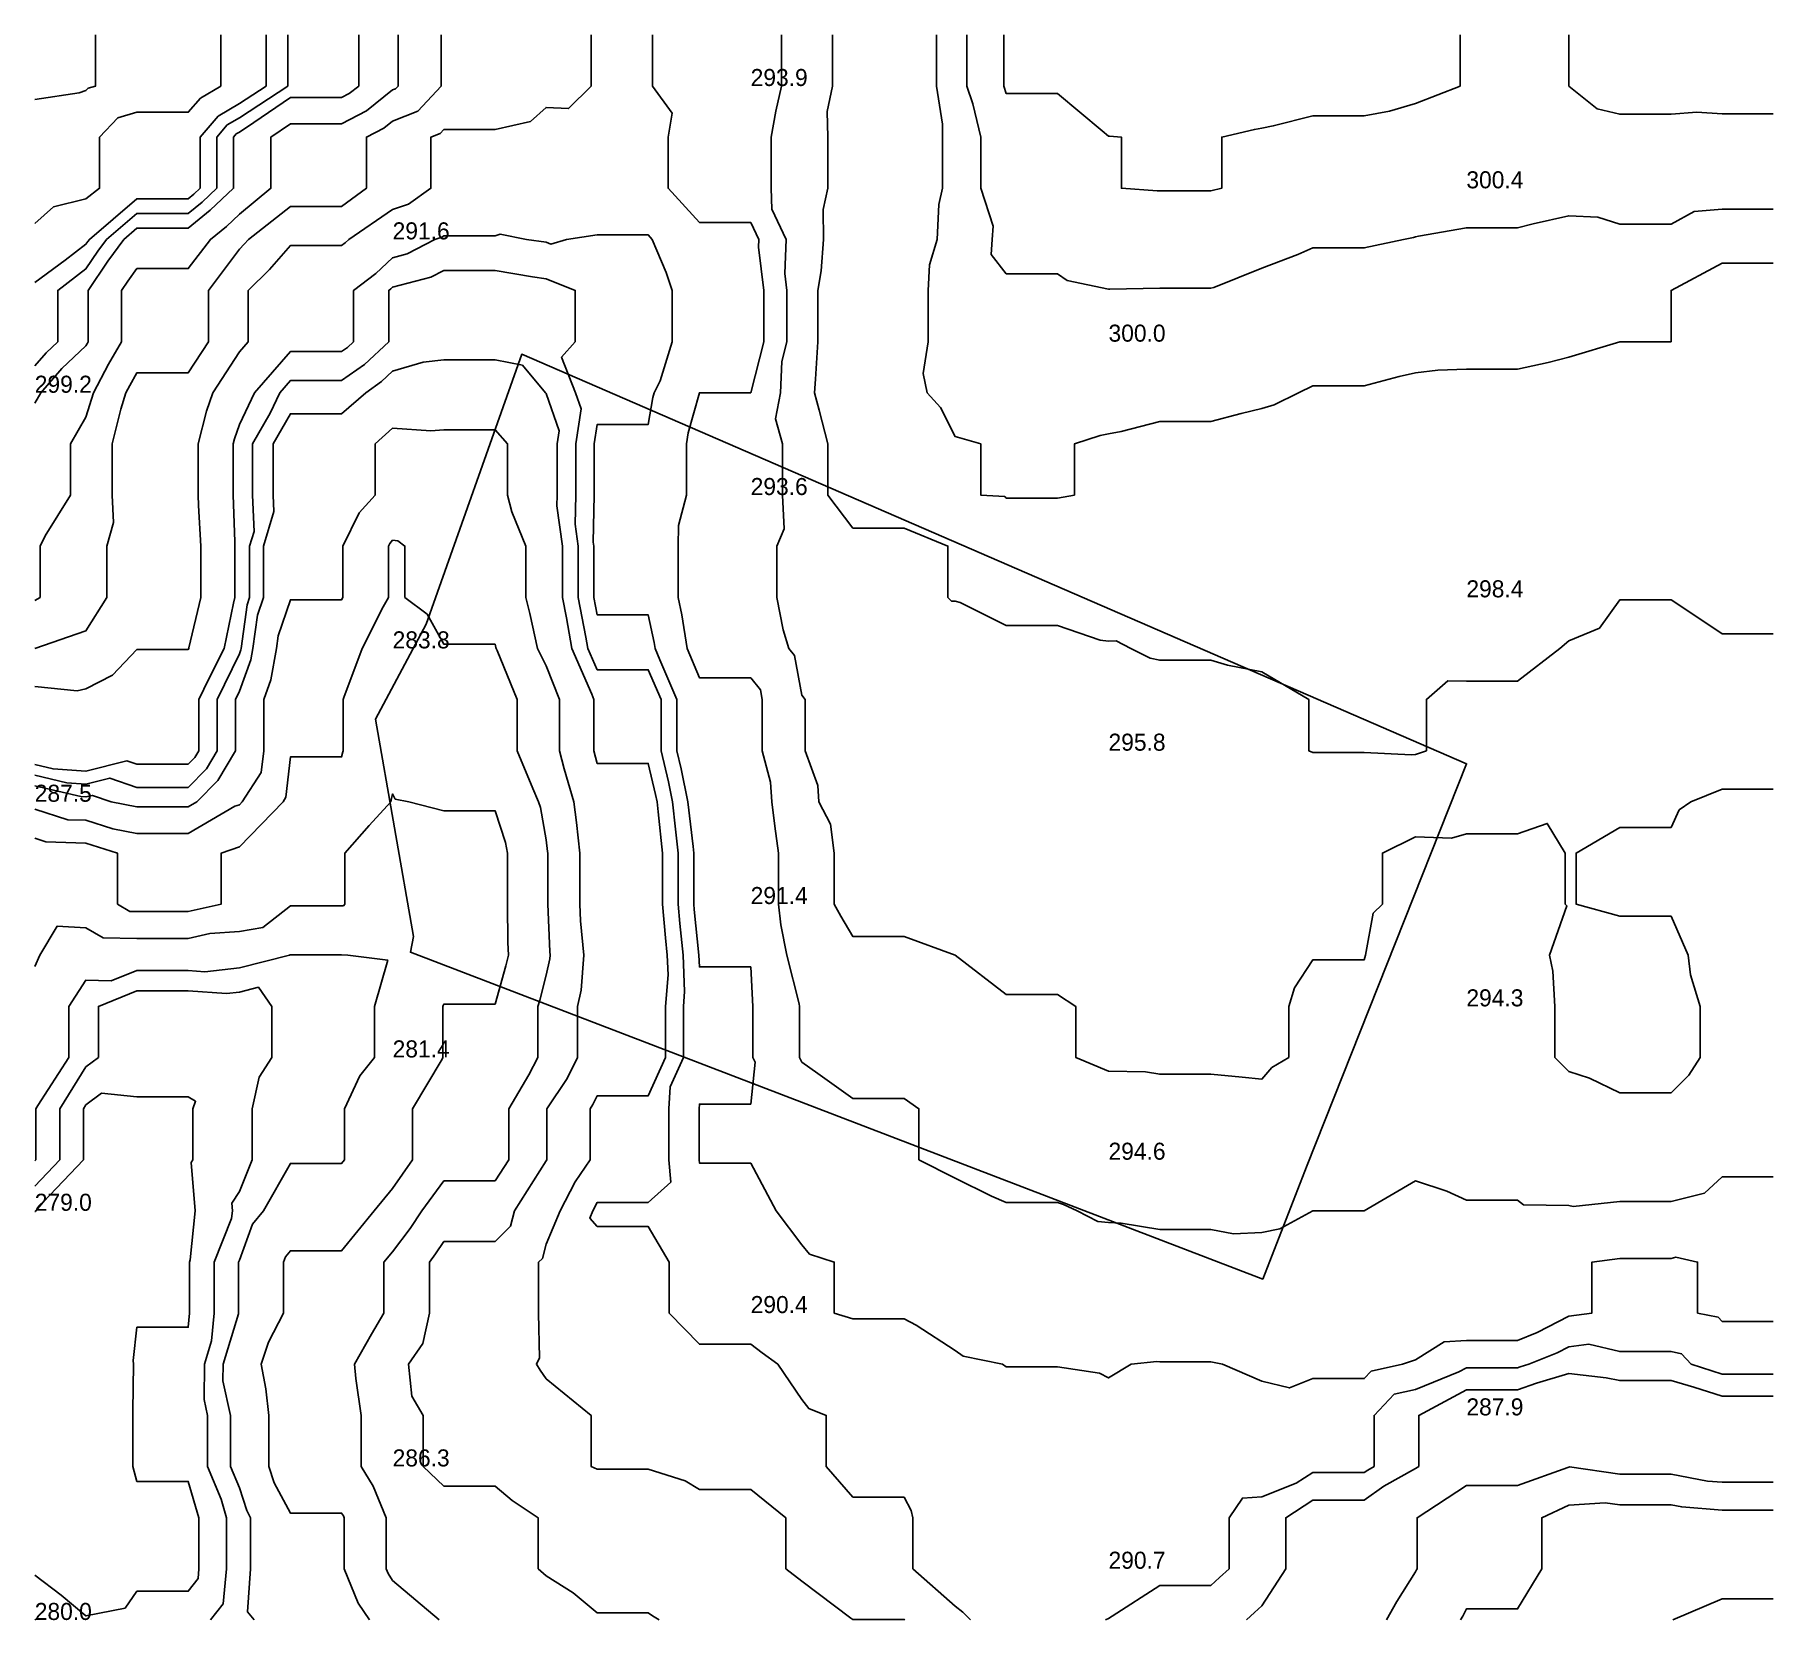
# Model space of a CAD drawing. Extents: x 0 to 102, y 0 to 93.
import ezdxf

# ---------------------------------------------------------------- set-up
doc = ezdxf.new("R2010")
doc.units = 0
for name, color, linetype in [('CONTOURS_MAJEURES', 3, 'CONTINUOUS'), ('CONTOURS_MINEURES', 8, 'CONTINUOUS'), ('PARCELLE', 4, 'CONTINUOUS'), ('POINTS_COTES', 7, 'CONTINUOUS')]:
    doc.layers.add(name, color=color, linetype=linetype)

msp = doc.modelspace()

# ---------------------------------------------------------------- linework, layer by layer
at = {"layer": 'CONTOURS_MAJEURES'}
for points in [[(-0.001, 73.579), (0.658, 74.341), (1.349, 74.997), (1.349, 76.348), (1.349, 78.004), (3.004, 79.263), (3.704, 80.299), (4.217, 80.999), (5.997, 82.519), (7.521, 82.519), (9.001, 82.519), (9.814, 83.184), (10.68, 83.995), (10.68, 85.675), (10.68, 87.002), (11.295, 87.71), (12.005, 88.131), (14.846, 89.997), (14.846, 90.151), (14.846, 93.004)], [(54.69, 93.004), (54.69, 90.689), (54.69, 89.997), (55.043, 88.955), (55.513, 87.002), (55.513, 85.511), (55.513, 83.995), (56.233, 81.766), (56.172, 80.999), (56.114, 80.113), (57.002, 78.97), (59.03, 78.97), (59.996, 78.97), (60.573, 78.58), (63, 78.073), (63.067, 78.07), (66.004, 78.134), (68.867, 78.134), (68.997, 78.134), (69.179, 78.185), (72.001, 79.311), (74.114, 80.118), (74.995, 80.5), (75.495, 80.5), (77.999, 80.5), (80.31, 80.999), (80.883, 81.119), (81.003, 81.142), (81.194, 81.19), (83.996, 81.683), (84.681, 81.683), (87, 81.683), (87.909, 81.905), (90.005, 82.39), (91.699, 82.299), (92.998, 81.883), (93.884, 81.883), (96.002, 81.883), (97.351, 82.644), (98.995, 82.775), (100.777, 82.775), (101.999, 82.775)], [(-0.001, 49.56), (1.885, 49.118), (3.004, 49.039), (4.394, 49.394), (5.997, 48.847), (8.154, 48.847), (9.001, 48.847), (10.07, 49.933), (10.696, 50.999), (10.696, 52.309), (10.696, 54.005), (12.005, 56.673), (12.093, 56.913), (12.108, 57.001), (12.454, 59.548), (12.607, 59.997), (12.607, 62.399), (12.607, 63.003), (12.864, 63.863), (12.778, 65.999), (12.778, 68.222), (12.778, 68.995), (13.812, 70.81), (14.373, 72.001), (14.999, 72.716), (17.286, 72.716), (18.003, 72.716), (19.344, 73.654), (20.769, 74.997), (20.769, 75.225), (20.769, 78.004), (20.897, 78.102), (20.996, 78.194), (23.228, 78.773), (24, 79.177), (25.177, 79.177), (27.004, 79.177), (29.193, 78.809), (29.998, 78.688), (31.714, 78.004), (31.714, 76.715), (31.714, 74.997), (30.904, 74.093), (31.717, 72.001), (32.052, 71.05), (31.739, 68.995), (31.739, 67.258), (31.739, 65.999), (31.702, 64.299), (31.881, 63.003), (31.881, 61.882), (31.881, 59.997), (32.339, 57.662), (32.452, 57.001), (33.002, 55.751), (34.746, 55.751), (35.995, 55.751), (36.746, 54.005), (36.746, 51.75), (36.746, 50.999), (37.174, 49.179), (37.407, 48.003), (37.599, 46.397), (37.741, 44.996), (37.741, 43.741), (37.741, 42.001), (37.846, 40.851), (38.041, 39.005), (38.127, 36.871), (38.057, 35.998), (38.057, 33.942), (38.057, 33.003), (37.277, 31.279), (37.193, 29.996), (37.193, 28.195), (37.193, 27), (37.311, 25.689), (35.995, 24.492), (35.509, 24.492), (33.002, 24.492), (32.751, 24.005), (32.568, 23.571), (33.002, 23.074), (35.069, 23.074), (35.995, 23.074), (37.222, 20.998), (37.222, 19.226), (37.222, 18.003), (38.999, 16.172), (40.828, 16.172), (42.003, 16.172), (42.677, 15.672), (43.588, 14.996), (44.997, 12.942), (45.41, 12.412), (46.433, 12), (46.433, 10.568), (46.433, 9.005), (48.001, 7.201), (49.803, 7.201), (51.005, 7.201), (51.418, 6.413), (51.525, 5.998), (51.525, 3.523), (51.525, 3.002), (53.998, 0.805), (54.455, 0.453), (54.893, -0.004)], [(-0.001, 25.451), (1.467, 27), (1.467, 28.533), (1.467, 29.996), (3.004, 32.446), (3.737, 33.003), (3.737, 35.264), (3.737, 35.998), (5.997, 36.914), (8.087, 36.914), (9.001, 36.914), (11.251, 36.753), (12.005, 36.835), (13.123, 37.121), (13.904, 35.998), (13.904, 34.903), (13.904, 33.003), (13.167, 31.836), (12.754, 29.996), (12.754, 29.247), (12.754, 27), (12.005, 25.143), (11.552, 24.457), (11.592, 24.005), (11.545, 23.544), (10.518, 20.998), (10.518, 19.486), (10.518, 18.003), (10.377, 16.373), (9.951, 14.996), (9.929, 12.925), (10.138, 12), (10.138, 10.867), (10.138, 9.005), (10.927, 7.077), (11.246, 5.998), (11.246, 5.241), (11.246, 3.002), (11.058, 0.943), (10.319, -0.004)], [(62.828, -0.004), (63, 0.075), (63.222, 0.218), (66.004, 2.013), (66.989, 2.013), (68.997, 2.013), (69.512, 2.487), (70.07, 3.002), (70.07, 4.072), (70.07, 5.998), (70.856, 7.145), (72.001, 7.228), (74.012, 8.017), (74.995, 8.647), (77.642, 8.647), (77.999, 8.647), (78.207, 8.796), (78.579, 9.005), (78.579, 9.583), (78.579, 12), (79.758, 13.242), (81.003, 13.514), (83.553, 14.552), (83.996, 14.788), (86.792, 14.788), (87, 14.788), (87.154, 14.843), (87.659, 14.996), (89.328, 15.673), (90.005, 16.022), (91.181, 16.178), (92.998, 15.741), (93.742, 15.741), (96.002, 15.741), (96.622, 15.619), (97.191, 14.996), (98.995, 14.425), (99.568, 14.425), (101.999, 14.425)], [(0.068, -0.004), (-0.001, 0.047)]]:
    msp.add_lwpolyline(points, dxfattribs=at)
at = {"layer": 'CONTOURS_MINEURES'}
for points in [[(-0.001, 54.774), (2.493, 54.515), (3.004, 54.632), (4.566, 55.438), (5.997, 56.939), (6.059, 56.939), (9.001, 56.939), (9.032, 57.001), (9.04, 57.04), (9.742, 59.997), (9.742, 60.738), (9.742, 63.003), (9.615, 65.387), (9.594, 65.999), (9.594, 66.59), (9.594, 68.995), (10.073, 70.928), (10.448, 72.001), (12.005, 74.401), (12.526, 74.997), (12.526, 77.48), (12.526, 78.004), (13.772, 79.231), (14.999, 80.635), (17.637, 80.635), (18.003, 80.635), (18.209, 80.793), (18.43, 80.999), (20.996, 82.758), (21.936, 83.058), (23.238, 83.995), (23.238, 86.238), (23.238, 87.002), (23.784, 87.217), (24, 87.449), (24.449, 87.449), (27.004, 87.449), (29.081, 87.919), (29.998, 88.74), (31.323, 88.676), (32.648, 89.997), (32.648, 92.65), (32.648, 93.004)], [(-0.001, 57.001), (3.004, 58.022), (4.226, 59.997), (4.226, 61.225), (4.226, 63.003), (4.62, 64.381), (4.531, 65.999), (4.531, 67.528), (4.531, 68.995), (5.045, 71.045), (5.343, 72.001), (5.568, 72.43), (5.997, 73.176), (7.175, 73.176), (9.001, 73.176), (10.183, 74.997), (10.183, 76.18), (10.183, 78.004), (12.005, 80.427), (12.293, 80.711), (12.546, 80.999), (14.999, 82.927), (16.069, 82.927), (18.003, 82.927), (19.462, 83.995), (19.462, 85.461), (19.462, 87.002), (20.474, 87.524), (20.996, 87.942), (22.472, 88.526), (23.848, 89.997), (23.848, 90.149), (23.848, 93.004)], [(-0.001, 59.814), (0.309, 59.997), (0.309, 62.693), (0.309, 63.003), (0.6, 63.603), (2.09, 65.999), (2.09, 66.91), (2.09, 68.995), (3.004, 70.574), (3.449, 72.001), (4.326, 73.673), (5.087, 74.997), (5.087, 75.911), (5.087, 78.004), (5.454, 78.547), (5.997, 79.287), (7.714, 79.287), (9.001, 79.287), (10.308, 80.999), (11.24, 81.762), (12.005, 82.479), (13.855, 83.995), (13.855, 85.144), (13.855, 87.002), (14.999, 87.785), (15.784, 87.785), (18.003, 87.785), (19.461, 88.537), (20.996, 89.769), (21.16, 89.834), (21.313, 89.997), (21.313, 92.687), (21.313, 93.004)], [(-0.001, 71.382), (0.362, 72.001), (1.585, 73.416), (3.004, 74.762), (3.084, 74.916), (3.131, 74.997), (3.131, 77.876), (3.131, 78.004), (4.287, 79.715), (5.228, 80.999), (5.997, 81.655), (6.655, 81.655), (9.001, 81.655), (10.289, 82.71), (11.662, 83.995), (11.662, 86.658), (11.662, 87.002), (11.821, 87.185), (12.005, 87.294), (12.857, 87.854), (14.999, 89.321), (17.325, 89.321), (18.003, 89.321), (18.448, 89.551), (19.004, 89.997), (19.004, 91.003), (19.004, 93.004)], [(-0.001, 78.478), (1.777, 79.777), (3.004, 80.71), (3.12, 80.882), (3.206, 80.999), (5.997, 83.382), (8.386, 83.382), (9.001, 83.382), (9.339, 83.658), (9.698, 83.995), (9.698, 84.693), (9.698, 87.002), (10.769, 88.234), (12.005, 88.968), (13.572, 89.997), (13.572, 91.43), (13.572, 93.004)], [(-0.001, 81.924), (1.093, 82.905), (3.004, 83.375), (3.803, 83.995), (3.803, 84.798), (3.803, 87.002), (4.874, 88.125), (5.997, 88.46), (7.459, 88.46), (9.001, 88.46), (9.717, 89.284), (10.919, 89.997), (10.919, 91.917), (10.919, 93.004)], [(-0.001, 89.203), (2.601, 89.596), (3.004, 89.73), (3.134, 89.867), (3.572, 89.997), (3.572, 92.433), (3.572, 93.004)], [(36.248, 93.004), (36.248, 92.751), (36.248, 89.997), (37.396, 88.398), (37.154, 87.002), (37.154, 85.155), (37.154, 83.995), (38.999, 81.992), (39.995, 81.992), (42.003, 81.992), (42.485, 80.999), (42.466, 80.536), (42.775, 78.004), (42.775, 77.228), (42.775, 74.997), (42.003, 72.001), (38.999, 72.001), (38.344, 69.65), (38.233, 68.995), (38.233, 68.231), (38.233, 65.999), (37.778, 64.221), (37.754, 63.003), (37.754, 61.757), (37.754, 59.997), (37.971, 58.971), (38.274, 57.001), (38.999, 55.28), (40.725, 55.28), (42.003, 55.28), (42.574, 54.576), (42.678, 54.005), (42.678, 53.328), (42.678, 50.999), (43.157, 49.158), (43.239, 48.003), (43.425, 46.575), (43.635, 44.996), (43.635, 43.634), (43.635, 42.001), (43.774, 40.777), (44.117, 39.005), (44.852, 36.144), (44.861, 35.998), (44.861, 35.862), (44.861, 33.003), (44.997, 32.727), (45.935, 32.063), (48.001, 30.597), (48.602, 30.597), (51.005, 30.597), (51.871, 29.996), (51.871, 27.868), (51.871, 27), (53.998, 25.922), (56.133, 24.872), (57.002, 24.5), (57.497, 24.5), (59.996, 24.5), (60.367, 24.375), (61.155, 24.005), (62.37, 23.375), (63, 23.322), (63.735, 23.269), (66.004, 22.897), (67.894, 22.897), (68.997, 22.897), (70.34, 22.661), (72.001, 22.735), (73.055, 22.947), (74.995, 24.005), (77.999, 24.005), (81.003, 25.756), (82.84, 25.162), (83.996, 24.634), (86.37, 24.634), (87, 24.634), (87.343, 24.347), (90.005, 24.311), (90.258, 24.259), (92.998, 24.55), (95.456, 24.55), (96.002, 24.55), (97.965, 25.036), (98.995, 25.994), (100.005, 25.994), (101.999, 25.994)], [(43.802, 93.004), (43.802, 91.804), (43.802, 89.997), (43.474, 88.525), (43.21, 87.002), (43.21, 85.207), (43.21, 83.995), (43.235, 82.762), (44.09, 80.999), (44.009, 78.992), (44.13, 78.004), (44.13, 75.868), (44.13, 74.997), (43.828, 73.828), (43.749, 72.001), (43.468, 70.466), (43.867, 68.995), (43.867, 67.864), (43.867, 65.999), (43.975, 64.026), (43.531, 63.003), (43.531, 61.469), (43.531, 59.997), (43.913, 58.086), (44.235, 57.001), (44.576, 56.58), (44.997, 54.266), (45.204, 54.005), (45.204, 53.798), (45.204, 50.999), (45.947, 48.951), (45.998, 48.003), (46.683, 46.684), (46.9, 44.996), (46.9, 43.098), (46.9, 42.001), (47.284, 41.286), (48.001, 40.09), (49.088, 40.09), (51.005, 40.09), (53.998, 39.005), (57.002, 36.692), (57.693, 36.692), (59.996, 36.692), (61.077, 35.998), (61.077, 34.081), (61.077, 33.003), (63, 32.201), (65.167, 32.165), (66.004, 32.02), (68.019, 32.02), (68.997, 32.02), (70.842, 31.842), (72.001, 31.731), (72.584, 32.417), (73.569, 33.003), (73.569, 34.572), (73.569, 35.998), (73.906, 37.092), (74.995, 38.732), (77.726, 38.732), (77.999, 38.732), (78.077, 39.005), (78.527, 41.474), (79.067, 42.001), (79.067, 43.931), (79.067, 44.996), (81.003, 45.944), (83.122, 45.875), (83.996, 46.113), (85.885, 46.113), (87, 46.113), (88.736, 46.734), (89.79, 44.996), (89.79, 42.215), (89.79, 42.001), (89.895, 41.892), (88.874, 39.005), (89.062, 38.062), (89.191, 35.998), (89.191, 33.814), (89.191, 33.003), (90.005, 32.171), (91.221, 31.781), (92.998, 30.933), (93.934, 30.933), (96.002, 30.933), (97.045, 31.955), (97.712, 33.003), (97.712, 34.287), (97.712, 35.998), (97.147, 37.856), (97, 39.005), (96.002, 41.296), (95.295, 41.296), (92.998, 41.296), (90.432, 42.001), (90.432, 42.429), (90.432, 44.996), (92.998, 46.5), (94.5, 46.5), (96.002, 46.5), (96.475, 47.528), (97.161, 48.003), (98.995, 48.733), (101.268, 48.733), (101.999, 48.733)], [(46.802, 93.004), (46.802, 91.197), (46.802, 89.997), (46.499, 88.499), (46.526, 87.002), (46.526, 85.471), (46.526, 83.995), (46.25, 82.745), (46.284, 80.999), (46.147, 79.151), (45.949, 78.004), (45.949, 77.05), (45.949, 74.997), (45.804, 72.807), (45.751, 72.001), (46.016, 70.981), (46.538, 68.995), (46.538, 67.536), (46.538, 65.999), (48.001, 64.054), (49.055, 64.054), (51.005, 64.054), (53.571, 63.003), (53.571, 62.574), (53.571, 59.997), (53.781, 59.78), (53.998, 59.773), (54.302, 59.694), (57.002, 58.341), (58.341, 58.341), (59.996, 58.341), (62.518, 57.481), (63, 57.418), (63.454, 57.454), (64.314, 57.001), (65.437, 56.435), (66.004, 56.304), (68.301, 56.304), (68.997, 56.304), (69.986, 56.015), (72.001, 55.621), (74.745, 54.005), (74.745, 53.755), (74.745, 50.999), (74.995, 50.887), (75.107, 50.887), (77.999, 50.887), (80.767, 50.763), (81.003, 50.776), (81.649, 50.999), (81.649, 53.357), (81.649, 54.005), (82.898, 55.105), (83.996, 55.085), (85.079, 55.085), (87, 55.085), (89.481, 57.001), (90.005, 57.446), (91.805, 58.195), (92.998, 59.847), (93.148, 59.847), (96.002, 59.847), (96.41, 59.588), (98.995, 57.851), (99.847, 57.851), (101.999, 57.851)], [(52.898, 93.004), (52.898, 91.102), (52.898, 89.997), (53.25, 87.751), (53.264, 87.002), (53.264, 86.264), (53.264, 83.995), (53.049, 83.045), (52.954, 80.999), (52.502, 79.501), (52.423, 78.004), (52.423, 76.579), (52.423, 74.997), (52.127, 73.125), (52.365, 72.001), (53.136, 71.135), (53.998, 69.424), (55.5, 68.995), (55.5, 67.497), (55.5, 65.999), (56.91, 65.907), (57.002, 65.812), (57.189, 65.812), (59.996, 65.812), (60.997, 65.999), (60.997, 66.998), (60.997, 68.995), (62.499, 69.496), (63, 69.596), (63.735, 69.731), (66.004, 70.316), (67.319, 70.316), (68.997, 70.316), (70.775, 70.774), (72.001, 71.076), (72.714, 71.285), (74.139, 72.001), (74.995, 72.415), (75.409, 72.415), (77.999, 72.415), (80.056, 72.945), (81.003, 73.169), (82.327, 73.326), (83.996, 73.388), (85.61, 73.388), (87, 73.388), (88.789, 73.784), (90.005, 74.088), (92.998, 74.997), (96.002, 74.997), (96.002, 78.004), (98.995, 79.607), (100.392, 79.607), (101.999, 79.607)], [(56.851, 93.004), (56.851, 92.853), (56.851, 89.997), (57.002, 89.551), (59.55, 89.551), (59.996, 89.551), (62.624, 87.376), (63, 87.048), (63.047, 87.048), (63.751, 87.002), (63.751, 86.25), (63.751, 83.995), (65.856, 83.848), (66.004, 83.843), (66.156, 83.843), (68.997, 83.843), (69.641, 83.995), (69.641, 84.639), (69.641, 87.002), (71.555, 87.447), (72.001, 87.533), (72.66, 87.661), (74.995, 88.254), (76.743, 88.254), (77.999, 88.254), (79.482, 88.518), (81.003, 88.966), (83.622, 89.997), (83.622, 92.628), (83.622, 93.004)], [(90.005, 93.004), (90.005, 89.997), (91.668, 88.666), (92.998, 88.336), (94.664, 88.336), (96.002, 88.336), (97.526, 88.472), (98.995, 88.361), (100.359, 88.361), (101.999, 88.361)], [(-0.001, 50.183), (1.069, 49.932), (3.004, 49.796), (5.408, 50.41), (5.997, 50.209), (6.789, 50.209), (9.001, 50.209), (9.393, 50.607), (9.623, 50.999), (9.623, 53.383), (9.623, 54.005), (10.22, 55.22), (11.119, 57.001), (11.664, 59.657), (11.745, 59.997), (11.745, 62.743), (11.745, 63.003), (11.73, 63.278), (11.637, 65.999), (11.637, 68.628), (11.637, 68.995), (11.71, 69.29), (12.005, 70.134), (12.884, 72.001), (14.999, 74.418), (15.579, 74.418), (18.003, 74.418), (18.343, 74.656), (18.705, 74.997), (18.705, 77.299), (18.705, 78.004), (20.001, 78.999), (20.996, 79.926), (21.85, 80.147), (23.479, 80.999), (23.874, 81.125), (24, 81.216), (26.787, 81.216), (27.004, 81.216), (27.304, 81.299), (28.857, 80.999), (29.998, 80.828), (30.284, 80.714), (31.199, 80.999), (33.002, 81.264), (35.731, 81.264), (35.995, 81.264), (36.232, 80.999), (37.052, 79.058), (37.404, 78.004), (37.404, 76.593), (37.404, 74.997), (36.692, 72.697), (36.341, 72.001), (36.265, 71.731), (35.995, 70.14), (34.142, 70.14), (33.002, 70.14), (32.828, 68.995), (32.828, 66.173), (32.828, 65.999), (32.767, 63.237), (32.8, 63.003), (32.8, 62.801), (32.8, 59.997), (33.002, 58.967), (34.966, 58.967), (35.995, 58.967), (36.338, 57.343), (36.391, 57.001), (36.677, 56.321), (37.673, 54.005), (37.673, 52.678), (37.673, 50.999), (37.925, 49.928), (38.307, 48.003), (38.621, 45.375), (38.659, 44.996), (38.659, 44.657), (38.659, 42.001), (38.688, 41.69), (38.971, 39.005), (38.999, 38.311), (41.31, 38.311), (42.003, 38.311), (42.139, 35.998), (42.139, 33.139), (42.139, 33.003), (42.273, 32.732), (42.003, 30.269), (41.73, 30.269), (38.999, 30.269), (38.981, 29.996), (38.981, 29.978), (38.981, 27), (38.999, 26.801), (41.803, 26.801), (42.003, 26.801), (43.5, 24.005), (44.997, 22), (45.464, 21.466), (46.908, 20.998), (46.908, 19.092), (46.908, 18.003), (48.001, 17.659), (50.662, 17.659), (51.005, 17.659), (51.709, 17.295), (53.998, 15.81), (54.48, 15.478), (56.788, 14.996), (57.002, 14.846), (57.152, 14.846), (59.996, 14.846), (62.477, 14.475), (63, 14.197), (64.335, 14.996), (65.829, 15.171), (66.004, 15.151), (66.158, 15.151), (68.997, 15.151), (69.68, 14.996), (72.001, 14.017), (73.613, 13.613), (74.995, 14.164), (77.164, 14.164), (77.999, 14.164), (78.405, 14.591), (80.252, 14.996), (81.003, 15.251), (82.687, 16.311), (83.996, 16.399), (85.398, 16.399), (87, 16.399), (88.14, 16.862), (90.005, 17.823), (91.365, 18.003), (91.365, 19.364), (91.365, 20.998), (92.998, 21.203), (95.797, 21.203), (96.002, 21.203), (96.285, 21.282), (97.564, 20.998), (97.564, 19.435), (97.564, 18.003), (98.76, 17.766), (98.995, 17.509), (101.506, 17.509), (101.999, 17.509)], [(-0.001, 48.937), (2.702, 48.304), (3.004, 48.283), (3.379, 48.379), (4.48, 48.003), (5.997, 47.705), (8.703, 47.705), (9.001, 47.705), (9.511, 48.003), (10.747, 49.258), (11.769, 50.999), (11.769, 51.235), (11.769, 54.005), (12.005, 54.486), (12.68, 56.326), (12.797, 57.001), (13.06, 58.942), (13.421, 59.997), (13.421, 61.582), (13.421, 63.003), (14.024, 65.024), (13.985, 65.999), (13.985, 67.014), (13.985, 68.995), (14.999, 70.773), (16.226, 70.773), (18.003, 70.773), (19.414, 72.001), (20.345, 72.653), (20.996, 73.266), (22.787, 73.788), (24, 73.925), (25.93, 73.925), (27.004, 73.925), (28.613, 73.611), (29.96, 72.001), (29.998, 71.952), (30.768, 69.766), (30.651, 68.995), (30.651, 68.343), (30.651, 65.999), (30.637, 65.362), (30.962, 63.003), (30.962, 60.962), (30.962, 59.997), (31.197, 58.801), (31.504, 57.001), (32.681, 54.325), (32.81, 54.005), (32.81, 53.814), (32.81, 50.999), (33.002, 50.25), (35.247, 50.25), (35.995, 50.25), (36.423, 48.43), (36.508, 48.003), (36.577, 47.42), (36.822, 44.996), (36.822, 42.825), (36.822, 42.001), (37.005, 40.012), (37.111, 39.005), (37.158, 37.841), (37.01, 35.998), (37.01, 34.986), (37.01, 33.003), (35.995, 30.759), (35.235, 30.759), (33.002, 30.759), (32.751, 30.247), (32.582, 29.996), (32.582, 27.419), (32.582, 27), (31.697, 25.7), (30.826, 24.005), (29.998, 22.046), (29.782, 21.214), (29.562, 20.998), (29.562, 18.439), (29.562, 18.003), (29.611, 15.384), (29.433, 14.996), (29.652, 14.65), (29.998, 14.152), (32.639, 12), (32.639, 11.639), (32.639, 9.005), (33.002, 8.84), (33.165, 8.84), (35.995, 8.84), (38.159, 8.163), (38.999, 7.646), (40.646, 7.646), (42.003, 7.646), (44.059, 5.998), (44.059, 5.06), (44.059, 3.002), (44.997, 2.272), (47.889, 0.107), (48.001, 0.028), (48.033, 0.028), (51.005, 0.028), (51.039, -0.004)], [(-0.001, 47.575), (1.948, 46.947), (3.004, 46.916), (4.588, 46.412), (5.997, 46.135), (7.134, 46.135), (9.001, 46.135), (11.741, 47.738), (12.005, 47.831), (12.173, 48.003), (13.292, 49.711), (13.434, 50.999), (13.434, 52.571), (13.434, 54.005), (13.854, 55.151), (14.173, 57.001), (14.271, 57.729), (14.999, 59.854), (15.142, 59.854), (18.003, 59.854), (18.083, 59.997), (18.083, 60.077), (18.083, 63.003), (19.042, 64.959), (19.976, 65.999), (19.976, 67.02), (19.976, 68.995), (20.996, 69.92), (23.237, 69.759), (24, 69.823), (26.177, 69.823), (27.004, 69.823), (27.745, 68.995), (27.745, 66.74), (27.745, 65.999), (27.981, 65.022), (28.803, 63.003), (28.803, 61.197), (28.803, 59.997), (29.05, 59.048), (29.499, 57.001), (29.998, 55.978), (30.794, 54.005), (30.794, 51.796), (30.794, 50.999), (31.067, 49.933), (31.62, 48.003), (31.788, 46.789), (31.972, 44.996), (31.972, 43.027), (31.972, 42.001), (32.012, 41.014), (32.211, 39.005), (32.055, 36.946), (31.838, 35.998), (31.838, 34.838), (31.838, 33.003), (31.234, 31.765), (30.036, 29.996), (30.036, 29.958), (30.036, 27), (29.998, 26.944), (28.147, 24.005), (27.912, 23.093), (27.004, 22.205), (25.205, 22.205), (24, 22.205), (23.516, 21.483), (23.151, 20.998), (23.151, 20.152), (23.151, 18.003), (22.773, 16.224), (21.925, 14.996), (22.129, 13.13), (22.783, 12), (22.783, 10.786), (22.783, 9.005), (24, 7.856), (25.148, 7.856), (27.004, 7.856), (28.015, 7.013), (29.532, 5.998), (29.532, 5.532), (29.532, 3.002), (29.998, 2.594), (31.589, 1.588), (33.002, 0.42), (35.572, 0.42), (35.995, 0.42), (36.245, 0.246), (36.625, -0.004)], [(-0.001, 45.862), (0.653, 45.651), (3.004, 45.583), (4.846, 44.996), (4.846, 43.153), (4.846, 42.001), (5.568, 41.572), (5.997, 41.566), (8.565, 41.566), (9.001, 41.566), (10.945, 42.001), (10.945, 43.058), (10.945, 44.996), (12.005, 45.366), (14.567, 48.003), (14.738, 48.264), (14.999, 50.633), (17.636, 50.633), (18.003, 50.633), (18.074, 50.928), (18.09, 50.999), (18.09, 53.918), (18.09, 54.005), (18.125, 54.128), (19.218, 57.001), (20.446, 59.446), (20.755, 59.997), (20.755, 62.762), (20.755, 63.003), (20.835, 63.165), (20.996, 63.345), (21.31, 63.317), (21.717, 63.003), (21.717, 62.282), (21.717, 59.997), (23.016, 59.015), (24, 57.243), (26.762, 57.243), (27.004, 57.243), (27.054, 57.051), (27.065, 57.001), (27.123, 56.882), (28.297, 54.005), (28.297, 52.297), (28.297, 50.999), (29.225, 48.776), (29.56, 48.003), (29.671, 47.675), (29.998, 45.766), (30.091, 45.09), (30.101, 44.996), (30.101, 44.894), (30.101, 42.001), (30.213, 39.22), (30.235, 39.005), (30.218, 38.784), (29.998, 37.822), (29.628, 36.369), (29.524, 35.998), (29.524, 33.476), (29.524, 33.003), (28.991, 31.991), (27.814, 29.996), (27.814, 29.186), (27.814, 27), (27.004, 25.758), (25.246, 25.758), (24, 25.758), (22.716, 24.005), (22.025, 22.975), (20.996, 21.606), (20.482, 20.998), (20.482, 18.516), (20.482, 18.003), (19.763, 16.764), (18.755, 14.996), (18.83, 14.168), (19.146, 12), (19.146, 10.856), (19.146, 9.005), (19.853, 7.856), (20.614, 5.998), (20.614, 3.384), (20.614, 3.002), (20.725, 2.731), (20.996, 2.322), (23.718, -0.004)], [(-0.001, 38.347), (0.294, 39.005), (1.304, 40.7), (3.004, 40.609), (4.009, 40.011), (5.997, 39.985), (6.98, 39.985), (9.001, 39.985), (10.268, 40.269), (12.005, 40.394), (13.377, 40.628), (14.999, 41.9), (17.902, 41.9), (18.003, 41.9), (18.107, 41.896), (18.182, 42.001), (18.182, 42.18), (18.182, 44.996), (19.614, 46.615), (20.89, 48.003), (20.911, 48.088), (20.996, 48.464), (21.154, 48.161), (21.945, 48.003), (24, 47.475), (26.476, 47.475), (27.004, 47.475), (27.627, 45.622), (27.735, 44.996), (27.735, 44.265), (27.735, 42.001), (27.753, 39.754), (27.793, 39.005), (27.633, 38.374), (27.004, 36.135), (26.868, 36.135), (24, 36.135), (23.954, 36.044), (23.946, 35.998), (23.946, 33.057), (23.946, 33.003), (23.893, 32.895), (22.166, 29.996), (22.166, 28.83), (22.166, 27), (20.996, 25.304), (19.917, 24.005), (18.003, 21.659), (15.659, 21.659), (14.999, 21.659), (14.701, 21.297), (14.592, 20.998), (14.592, 20.591), (14.592, 18.003), (13.705, 16.296), (13.285, 14.996), (13.559, 13.556), (13.731, 12), (13.731, 10.273), (13.731, 9.005), (14.041, 8.043), (14.999, 6.273), (17.727, 6.273), (18.003, 6.273), (18.107, 6.103), (18.15, 5.998), (18.15, 5.85), (18.15, 3.002), (18.98, 0.977), (19.63, -0.004)], [(-0.001, 26.927), (0.069, 27), (0.069, 29.926), (0.069, 29.996), (0.187, 30.184), (2.002, 33.003), (2.002, 34.001), (2.002, 35.998), (3.004, 37.543), (4.49, 37.492), (5.997, 38.102), (6.899, 38.102), (9.001, 38.102), (9.973, 38.033), (12.005, 38.253), (14.943, 39.005), (14.99, 39.013), (14.999, 39.02), (15.013, 39.02), (18.003, 39.02), (18.377, 39.005), (20.709, 38.717), (19.94, 35.998), (19.94, 34.941), (19.94, 33.003), (19.071, 31.93), (18.169, 29.996), (18.169, 27.167), (18.169, 27), (18.003, 26.784), (15.215, 26.784), (14.999, 26.784), (13.423, 24.005), (12.782, 23.224), (12.005, 21.106), (11.962, 20.998), (11.962, 18.046), (11.962, 18.003), (11.958, 17.955), (11.044, 14.996), (11.033, 14.027), (11.491, 12), (11.491, 9.517), (11.491, 9.005), (12.005, 7.749), (12.432, 6.426), (12.663, 5.998), (12.663, 5.339), (12.663, 3.002), (12.486, 0.479), (12.874, -0.004)], [(-0.001, 23.958), (0.037, 23.968), (0.052, 24.005), (0.5, 24.504), (2.864, 27), (2.864, 27.14), (2.864, 29.996), (3.004, 30.219), (3.911, 30.907), (5.997, 30.698), (8.3, 30.698), (9.001, 30.698), (9.439, 30.435), (9.278, 29.996), (9.278, 27.276), (9.278, 27), (9.168, 26.834), (9.415, 24.005), (9.122, 21.119), (9.073, 20.998), (9.073, 20.926), (9.073, 18.003), (9.001, 17.167), (6.831, 17.167), (5.997, 17.167), (5.771, 15.223), (5.79, 14.996), (5.746, 12.251), (5.755, 12), (5.755, 11.758), (5.755, 9.005), (5.997, 8.13), (8.127, 8.13), (9.001, 8.13), (9.631, 5.998), (9.631, 3.63), (9.631, 3.002), (9.578, 2.425), (9.001, 1.685), (7.685, 1.685), (5.997, 1.685), (5.298, 0.698), (3.004, 0.232), (1.553, 1.447), (-0.001, 2.617)], [(71.1, -0.004), (71.569, 0.428), (72.001, 0.826), (73.397, 3.002), (73.397, 4.602), (73.397, 5.998), (74.995, 7.022), (76.018, 7.022), (77.999, 7.022), (79.155, 7.847), (81.003, 8.886), (81.198, 9.005), (81.198, 11.805), (81.198, 12), (83.996, 13.492), (85.492, 13.492), (87, 13.492), (88.114, 13.886), (90.005, 14.459), (92.205, 14.202), (92.998, 14.038), (93.959, 14.038), (96.002, 14.038), (97.347, 13.65), (98.995, 13.128), (100.868, 13.128), (101.999, 13.128)], [(79.305, -0.004), (79.913, 1.086), (81.003, 2.821), (81.071, 2.934), (81.105, 3.002), (81.105, 5.896), (81.105, 5.998), (83.996, 7.879), (85.121, 7.879), (87, 7.879), (89.942, 8.942), (90.005, 8.971), (90.036, 8.973), (92.998, 8.561), (95.559, 8.561), (96.002, 8.561), (98.141, 8.147), (98.995, 8.081), (99.918, 8.081), (101.999, 8.081)], [(83.649, -0.004), (83.78, 0.213), (83.996, 0.646), (84.646, 0.646), (87, 0.646), (88.417, 3.002), (88.417, 4.585), (88.417, 5.998), (90.005, 6.727), (92.129, 6.87), (92.998, 6.75), (93.749, 6.75), (96.002, 6.75), (96.629, 6.628), (98.995, 6.447), (101.55, 6.447), (101.999, 6.447)], [(96.115, -0.004), (98.995, 1.237), (100.759, 1.237), (101.999, 1.237)]]:
    msp.add_lwpolyline(points, dxfattribs=at)
at = {"layer": 'PARCELLE'}
msp.add_lwpolyline([(22.965, 58.416), (28.574, 74.263), (84.011, 50.232), (74.649, 26.682), (72.046, 20), (22.037, 39.173), (22.225, 40.101), (20, 52.856), (22.965, 58.416)], close=True, dxfattribs=at)

# ---------------------------------------------------------------- texts
at = {"layer": 'POINTS_COTES'}
for s, p in [('293.9', (42.003, 89.997)), ('300.4', (83.996, 83.995)), ('291.6', (20.996, 80.999)), ('300.0', (63, 74.997)), ('299.2', (-0.001, 72.001)), ('293.6', (42.003, 65.999)), ('298.4', (83.996, 59.997)), ('283.8', (20.996, 57.001)), ('295.8', (63, 50.999)), ('287.5', (-0.001, 48.003)), ('291.4', (42.003, 42.001)), ('294.3', (83.996, 35.998)), ('281.4', (20.996, 33.003)), ('294.6', (63, 27)), ('279.0', (-0.001, 24.005)), ('290.4', (42.003, 18.003)), ('287.9', (83.996, 12)), ('286.3', (20.996, 9.005)), ('290.7', (63, 3.002)), ('280.0', (-0.001, -0.004))]:
    msp.add_text(s, height=1, dxfattribs=at).set_placement(p)

doc.saveas('drawing.dxf')
